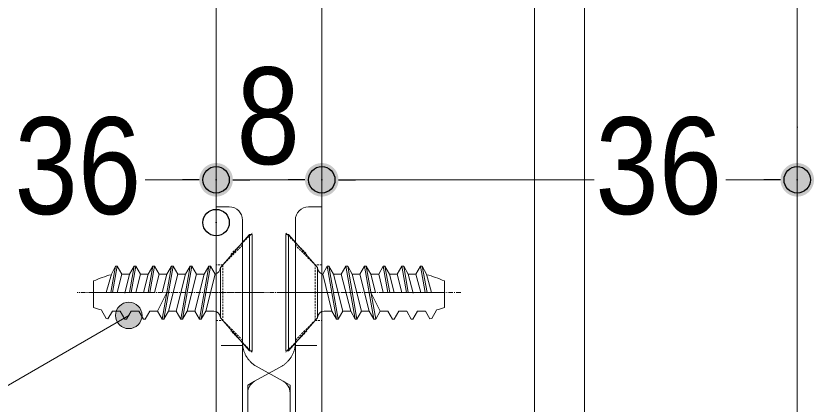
# Model space of a CAD drawing. Units: millimetres, scale not verified. Extents: x -6062 to 6062, y -3045 to 3045.
# Drawn here: x 794.9 to 1097, y 335.3 to 482.3 of the extents above; entities that cross this region are included whole.
import ezdxf
from ezdxf.enums import TextEntityAlignment as Align

# ---------------------------------------------------------------- set-up
doc = ezdxf.new("R2010")
doc.units = ezdxf.units.MM
doc.header["$LTSCALE"] = 20
doc.header["$PDMODE"] = 32
doc.header["$PDSIZE"] = 10
doc.linetypes.add('USER1', pattern=[1.11, 0.71, -0.4])
doc.linetypes.add('USER3', pattern=[2.91, 1.76, -0.4, 0.35, -0.4])
for name, color, linetype, lineweight in [('0-0_2寸法-3', 7, 'Continuous', 15), ('0-1_2寸法-1', 7, 'Continuous', 15), ('0-2_0', 7, 'Continuous', 25), ('0-4_2寸法-2', 7, 'Continuous', 15), ('0-6_3一般', 7, 'Continuous', 15)]:
    doc.layers.add(name, color=color, linetype=linetype, lineweight=lineweight)
doc.layers.add('0-3_Defpoints', color=7, linetype='Continuous')
doc.styles.add('ＭＳ Ｐゴシック', font='')
doc.styles.get('ＭＳ Ｐゴシック').set_extended_font_data('MS PGothic')

# ---------------------------------------------------------------- blocks, each defined once
blk = doc.blocks.new('_Dot')
at = {"layer": '0-2_0'}
blk.add_line((-10, 0), (-20, 0), dxfattribs=at)
for points in [[(0, 0), (-4.26, 9.05), (-3.09, 9.51)], [(0, 0), (-3.09, 9.51), (-1.87, 9.82)], [(0, 0), (-1.87, 9.82), (-0.63, 9.98)], [(0, 0), (-0.63, 9.98), (0.63, 9.98)], [(0, 0), (0.63, 9.98), (1.87, 9.82)], [(0, 0), (1.87, 9.82), (3.09, 9.51)], [(0, 0), (3.09, 9.51), (4.26, 9.05)], [(0, 0), (-9.3, 3.68), (-8.76, 4.82)], [(0, 0), (-8.76, 4.82), (-8.09, 5.88)], [(0, 0), (-8.09, 5.88), (-7.29, 6.85)], [(0, 0), (-7.29, 6.85), (-6.37, 7.71)], [(0, 0), (-6.37, 7.71), (-5.36, 8.44)], [(0, 0), (-5.36, 8.44), (-4.26, 9.05)], [(0, 0), (4.26, 9.05), (5.36, 8.44)], [(0, 0), (5.36, 8.44), (6.37, 7.71)], [(0, 0), (6.37, 7.71), (7.29, 6.85)], [(0, 0), (7.29, 6.85), (8.09, 5.88)], [(0, 0), (8.09, 5.88), (8.76, 4.82)], [(0, 0), (8.76, 4.82), (9.3, 3.68)], [(0, 0), (-10, 0), (-9.92, 1.25)], [(0, 0), (-9.92, -1.25), (-10, 0)], [(0, 0), (-9.92, 1.25), (-9.69, 2.49)], [(0, 0), (-9.69, -2.49), (-9.92, -1.25)], [(0, 0), (-9.69, 2.49), (-9.3, 3.68)], [(0, 0), (-9.3, -3.68), (-9.69, -2.49)], [(0, 0), (-8.76, -4.82), (-9.3, -3.68)], [(0, 0), (-8.09, -5.88), (-8.76, -4.82)], [(0, 0), (-7.29, -6.85), (-8.09, -5.88)], [(0, 0), (-6.37, -7.71), (-7.29, -6.85)], [(0, 0), (-5.36, -8.44), (-6.37, -7.71)], [(0, 0), (-4.26, -9.05), (-5.36, -8.44)], [(0, 0), (-3.09, -9.51), (-4.26, -9.05)], [(0, 0), (-1.87, -9.82), (-3.09, -9.51)], [(0, 0), (-0.63, -9.98), (-1.87, -9.82)], [(0, 0), (0.63, -9.98), (-0.63, -9.98)], [(0, 0), (9.3, 3.68), (9.69, 2.49)], [(0, 0), (9.69, 2.49), (9.92, 1.25)], [(0, 0), (9.92, 1.25), (10, 0)], [(0, 0), (1.87, -9.82), (0.63, -9.98)], [(0, 0), (3.09, -9.51), (1.87, -9.82)], [(0, 0), (4.26, -9.05), (3.09, -9.51)], [(0, 0), (5.36, -8.44), (4.26, -9.05)], [(0, 0), (6.37, -7.71), (5.36, -8.44)], [(0, 0), (7.29, -6.85), (6.37, -7.71)], [(0, 0), (8.09, -5.88), (7.29, -6.85)], [(0, 0), (8.76, -4.82), (8.09, -5.88)], [(0, 0), (9.3, -3.68), (8.76, -4.82)], [(0, 0), (9.69, -2.49), (9.3, -3.68)], [(0, 0), (9.92, -1.25), (9.69, -2.49)], [(0, 0), (10, 0), (9.92, -1.25)]]:
    blk.add_solid(points, dxfattribs=at)
blk = doc.blocks.new('グループ-9')
at = {"layer": '0-6_3一般'}
blk.add_line((53163.7, 15950), (53163.7, -38750), dxfattribs=at)
blk = doc.blocks.new('グループ-15')
at = {"layer": '0-6_3一般'}
for p, q in [((55573.7, 12900), (55573.7, -35904.9)), ((55953.7, -35904.9), (55953.7, 12900))]:
    blk.add_line(p, q, dxfattribs=at)
blk.add_lwpolyline([(57563.7, 15950), (57563.7, -38750), (53963.7, -38750), (53963.7, 15950)], close=True, dxfattribs=at)
blk = doc.blocks.new('グループ-16')
at = {"layer": '0-6_3一般'}
for name in ['グループ-9', 'グループ-15']:
    blk.add_blockref(name, (0, 0), dxfattribs=at)
blk = doc.blocks.new('グループ-17')
at = {"layer": '0-6_3一般'}
for p, q in [((53163.7, 8150), (53163.7, 3750)), ((53963.7, 3750), (53963.7, 8150)), ((53415.7, 7990), (53195.7, 7740)), ((53415.7, 7990), (53415.7, 7110)), ((53415.7, 7990), (53435.7, 7990)), ((53435.7, 7990), (53435.7, 7110)), ((53691.7, 7990), (53711.7, 7990)), ((53691.7, 7110), (53691.7, 7990)), ((53931.7, 7740), (53711.7, 7990)), ((53711.7, 7110), (53711.7, 7990)), ((52366.6, 7550), (52402.3, 7750)), ((52402.3, 7750), (52370.6, 7690)), ((52415.7, 7750), (52380.1, 7550)), ((52402.3, 7750), (52415.7, 7750)), ((52543.7, 7750), (52508.3, 7550)), ((52521.7, 7550), (52557, 7750)), ((52685, 7750), (52649.7, 7550)), ((52650.4, 7690), (52685, 7750)), ((52663, 7550), (52698.3, 7750)), ((52685, 7750), (52698.3, 7750)), ((52733, 7690), (52698.3, 7750)), ((52769, 7350), (52839.7, 7750)), ((52826.3, 7750), (52839.7, 7750)), ((52910.3, 7350), (52981, 7750)), ((52967.7, 7750), (52981, 7750)), ((53051.7, 7350), (53122.3, 7750)), ((53109, 7750), (53122.3, 7750)), ((53195.7, 7360), (53195.7, 7740)), ((53931.7, 7740), (53931.7, 7360)), ((54005, 7750), (54018.3, 7750)), ((54005, 7750), (54075.7, 7350)), ((54146.3, 7750), (54159.7, 7750)), ((54146.3, 7750), (54217, 7350)), ((54287.7, 7750), (54301, 7750)), ((54287.7, 7750), (54358.3, 7350)), ((54429, 7750), (54394.4, 7690)), ((54429, 7750), (54464.3, 7550)), ((54429, 7750), (54442.3, 7750)), ((54477.7, 7550), (54442.3, 7750)), ((54442.3, 7750), (54477, 7690)), ((54570.3, 7750), (54605.7, 7550)), ((54619, 7550), (54583.7, 7750)), ((54747.2, 7550), (54711.7, 7750)), ((54711.7, 7750), (54725, 7750)), ((54725, 7750), (54760.7, 7550)), ((54756.8, 7690), (54725, 7750)), ((52370.6, 7690), (52331.9, 7550)), ((52450.3, 7690), (52509, 7690)), ((52509, 7690), (52472.5, 7545.4)), ((52591.6, 7690), (52650.4, 7690)), ((52650.4, 7690), (52615, 7550)), ((52697.6, 7550), (52733, 7690)), ((52733, 7690), (52791.7, 7690)), ((52791.7, 7690), (52756.4, 7550)), ((52933, 7690), (52862.4, 7410)), ((52874.3, 7690), (52933, 7690)), ((53074.4, 7690), (53003.7, 7410)), ((53074.4, 7690), (53015.6, 7690)), ((54123.6, 7410), (54053, 7690)), ((54111.7, 7690), (54053, 7690)), ((54265, 7410), (54194.3, 7690)), ((54194.3, 7690), (54253, 7690)), ((54371, 7550), (54335.6, 7690)), ((54335.6, 7690), (54394.4, 7690)), ((54394.4, 7690), (54429.7, 7550)), ((54512.3, 7550), (54477, 7690)), ((54477, 7690), (54535.7, 7690)), ((54654.8, 7545.4), (54618.3, 7690)), ((54618.3, 7690), (54677, 7690)), ((54795.4, 7550), (54756.8, 7690)), ((52235.7, 7638.4), (52235.7, 7438.4)), ((54891.7, 7438.4), (54891.7, 7638.4)), ((52235.7, 7550), (52697.6, 7550)), ((52721, 7410), (52791, 7550)), ((54336.3, 7550), (54406.3, 7410)), ((54429.7, 7550), (54891.7, 7550)), ((52295.2, 7417.2), (52331.7, 7354.1)), ((52345, 7352.2), (52378.4, 7410)), ((52438.4, 7410), (52378.4, 7410)), ((52438.4, 7410), (52473, 7350)), ((52486.3, 7350), (52521, 7410)), ((52579.7, 7410), (52519.7, 7410)), ((52721, 7410), (52661.1, 7410)), ((52721, 7410), (52755.7, 7350)), ((52769, 7350), (52803.6, 7410)), ((52862.4, 7410), (52803.6, 7410)), ((52862.4, 7410), (52897, 7350)), ((52910.3, 7350), (52945, 7410)), ((52945, 7410), (53003.7, 7410)), ((53003.7, 7410), (53038.3, 7350)), ((53051.7, 7350), (53086.3, 7410)), ((53145.7, 7410), (53086.3, 7410)), ((54041, 7410), (53981.7, 7410)), ((54041, 7410), (54075.7, 7350)), ((54089, 7350), (54123.6, 7410)), ((54123.6, 7410), (54182.4, 7410)), ((54182.4, 7410), (54217, 7350)), ((54230.3, 7350), (54265, 7410)), ((54323.7, 7410), (54265, 7410)), ((54323.7, 7410), (54358.3, 7350)), ((54371.7, 7350), (54406.3, 7410)), ((54466.3, 7410), (54406.3, 7410)), ((54607.6, 7410), (54547.6, 7410)), ((54606.4, 7410), (54641, 7350)), ((54654.3, 7350), (54689, 7410)), ((54748.9, 7410), (54689, 7410)), ((54748.9, 7410), (54782.3, 7352.2)), ((54795.7, 7354.1), (54832.1, 7417.2)), ((52331.7, 7354.1), (52345, 7352.2)), ((52755.7, 7350), (52769, 7350)), ((52897, 7350), (52910.3, 7350)), ((53038.3, 7350), (53051.7, 7350)), ((53195.7, 7360), (53415.7, 7110)), ((53711.7, 7110), (53931.7, 7360)), ((54075.7, 7350), (54089, 7350)), ((54217, 7350), (54230.3, 7350)), ((54358.3, 7350), (54371.7, 7350)), ((54782.3, 7352.2), (54795.7, 7354.1)), ((53263.7, 7150), (53202, 7150)), ((53363.8, 7162.4), (53363.7, 7167.7)), ((53763.5, 7162.4), (53763.7, 7167.7)), ((53925.3, 7150), (53863.7, 7150)), ((53415.7, 7110), (53435.7, 7110)), ((53691.7, 7110), (53711.7, 7110)), ((53455.1, 6878.6), (53615.1, 6967.5)), ((53466.5, 6992.8), (53512.2, 6967.5)), ((53512.2, 6967.5), (53672.2, 6878.6)), ((53615.1, 6967.5), (53660.8, 6992.8)), ((53403.7, 6850), (53455.1, 6878.6)), ((53403.7, 6752.3), (53403.7, 6850)), ((53672.2, 6878.6), (53723.7, 6850)), ((53723.7, 6850), (53723.7, 6752.3)), ((53403.7, 6752.3), (53403.7, 6791.2)), ((53723.7, 6791.2), (53723.7, 6752.3)), ((53403.7, 5147.7), (53403.7, 6752.3)), ((53723.7, 6752.3), (53723.7, 5147.7))]:
    blk.add_line(p, q, dxfattribs=at)
at = {"layer": '0-6_3一般', "linetype": 'USER1'}
for p, q in [((53275.7, 7840), (53435.7, 8000)), ((53691.7, 8000), (53851.7, 7840)), ((53363.7, 7910), (53213.7, 7760)), ((53913.7, 7760), (53763.7, 7910)), ((53213.7, 7760), (53163.7, 7760)), ((53963.7, 7760), (53913.7, 7760)), ((53163.7, 7340), (53213.7, 7340)), ((53213.7, 7340), (53363.7, 7190)), ((53763.7, 7190), (53913.7, 7340)), ((53913.7, 7340), (53963.7, 7340)), ((53435.7, 7100), (53275.7, 7260)), ((53851.7, 7260), (53691.7, 7100))]:
    blk.add_line(p, q, dxfattribs=at)
at = {"layer": '0-6_3一般', "linetype": 'USER3'}
for p, q in [((53455.7, 7550), (52112, 7550)), ((53088.7, 7550), (53451.7, 7550)), ((53145.5, 7550), (53560.5, 7550)), ((53504, 7550), (53455.7, 7550)), ((53566.8, 7550), (53981.8, 7550)), ((53671.7, 7550), (53623.3, 7550)), ((55015.3, 7550), (53671.7, 7550)), ((53675.7, 7550), (54038.7, 7550))]:
    blk.add_line(p, q, dxfattribs=at)
at = {"layer": '0-6_3一般'}
for points in [[(53163.7, 8150), (53163.7, 8200), (53263.7, 8200)], [(53863.7, 8200), (53963.7, 8200), (53963.7, 8150)], [(53363.7, 8100), (53363.7, 7150), (53263.7, 7150)], [(53863.7, 7150), (53763.7, 7150), (53763.7, 8100)], [(52414.3, 7550), (52450.3, 7690), (52415.7, 7750)], [(52509, 7690), (52543.7, 7750), (52557, 7750)], [(52556.3, 7550), (52591.6, 7690), (52557, 7750)], [(52791.7, 7690), (52826.3, 7750), (52755.7, 7350)], [(52803.6, 7410), (52874.3, 7690), (52839.7, 7750)], [(52933, 7690), (52967.7, 7750), (52897, 7350)], [(52945, 7410), (53015.6, 7690), (52981, 7750)], [(53074.4, 7690), (53109, 7750), (53038.3, 7350)], [(53086.3, 7410), (53157, 7690), (53122.3, 7750)], [(54005, 7750), (53970.4, 7690), (54041, 7410)], [(54089, 7350), (54018.3, 7750), (54053, 7690)], [(54146.3, 7750), (54111.7, 7690), (54182.4, 7410)], [(54230.3, 7350), (54159.7, 7750), (54194.3, 7690)], [(54287.7, 7750), (54253, 7690), (54323.7, 7410)], [(54371.7, 7350), (54301, 7750), (54335.6, 7690)], [(54570.3, 7750), (54535.7, 7690), (54571, 7550)], [(54570.3, 7750), (54583.7, 7750), (54618.3, 7690)], [(54711.7, 7750), (54677, 7690), (54713, 7550)], [(52438.4, 7410), (52473, 7350), (52486.3, 7350)], [(52579.7, 7410), (52614.3, 7350), (52627.7, 7350), (52662.3, 7410)], [(54465, 7410), (54499.7, 7350), (54513, 7350), (54547.6, 7410)], [(54641, 7350), (54654.3, 7350), (54689, 7410)], [(53263.7, 4750), (53363.7, 4750), (53363.7, 7150)], [(53466.5, 6992.8), (53462, 6995.6), (53457.5, 6998.4), (53453.2, 7001.4), (53448.9, 7004.4), (53444.7, 7007.6), (53440.6, 7010.9), (53436.6, 7014.2), (53432.7, 7017.7), (53428.9, 7021.2), (53425.1, 7024.9), (53421.5, 7028.7), (53417.9, 7032.5), (53414.4, 7036.5), (53411.1, 7040.6), (53407.8, 7044.8), (53404.6, 7049), (53401.4, 7053.4), (53398.4, 7057.9), (53395.5, 7062.5), (53392.6, 7067.2), (53389.9, 7071.9), (53387.3, 7076.7), (53384.8, 7081.5), (53382.5, 7086.3), (53380.3, 7091.2), (53378.2, 7096.1), (53376.3, 7101), (53374.5, 7106), (53372.9, 7111), (53371.4, 7116), (53370, 7121), (53368.7, 7126.1), (53367.6, 7131.2), (53366.7, 7136.3), (53365.8, 7141.5), (53365.1, 7146.6), (53364.5, 7151.9), (53364.1, 7157.1), (53363.8, 7162.4)], [(53660.8, 6992.8), (53665.3, 6995.6), (53669.8, 6998.4), (53674.2, 7001.4), (53678.4, 7004.4), (53682.6, 7007.6), (53686.7, 7010.9), (53690.7, 7014.2), (53694.6, 7017.7), (53698.5, 7021.2), (53702.2, 7024.9), (53705.9, 7028.7), (53709.4, 7032.5), (53712.9, 7036.5), (53716.3, 7040.6), (53719.6, 7044.8), (53722.8, 7049), (53725.9, 7053.4), (53728.9, 7057.9), (53731.9, 7062.5), (53734.7, 7067.2), (53737.5, 7071.9), (53740.1, 7076.7), (53742.5, 7081.5), (53744.8, 7086.3), (53747, 7091.2), (53749.1, 7096.1), (53751, 7101), (53752.8, 7106), (53754.5, 7111), (53756, 7116), (53757.4, 7121), (53758.6, 7126.1), (53759.7, 7131.2), (53760.7, 7136.3), (53761.5, 7141.5), (53762.2, 7146.6), (53762.8, 7151.9), (53763.2, 7157.1), (53763.5, 7162.4)], [(53763.7, 7150), (53763.7, 4750), (53863.7, 4750)]]:
    blk.add_lwpolyline(points, dxfattribs=at)
at = {"layer": '0-6_3一般', "linetype": 'USER1'}
for points in [[(53213.7, 7760), (53213.7, 7550), (53213.7, 7340)], [(53913.7, 7340), (53913.7, 7550), (53913.7, 7760)]]:
    blk.add_lwpolyline(points, dxfattribs=at)
at = {"layer": '0-6_3一般'}
for centre, radius, start, end in [((53263.7, 8100), 100, 0, 90), ((53863.7, 8100), 100, 90, 180), ((53145.7, 7740), 50, 282.29326, 0), ((53981.7, 7740), 50, 180, 257.70674), ((52605.7, 6814.3), 903.4, 105.1526, 114.17755), ((54521.7, 6814.3), 903.4, 65.82245, 74.8474), ((52383.8, 7810), 400, 248.26794, 257.31783), ((54743.6, 7810), 400, 282.68217, 291.73206), ((53145.7, 7360), 50, 0, 90), ((53981.7, 7360), 50, 90, 180), ((53503.7, 6791.2), 100, 119.0546, 180), ((53623.7, 6791.2), 100, 0, 60.9454)]:
    blk.add_arc(centre, radius, start, end, dxfattribs=at)
blk = doc.blocks.new('グループ-18')
at = {"layer": '0-6_3一般'}
for name in ['グループ-16', 'グループ-17']:
    blk.add_blockref(name, (0, 0), dxfattribs=at)

msp = doc.modelspace()

# ---------------------------------------------------------------- hatches: boundary and pattern name
at = {"layer": '0-0_2寸法-3'}
msp.add_hatch(color=256, dxfattribs=at).paths.add_polyline_path([(842.62, 368.89, 1), (832.61, 368.89, 1)])

# ---------------------------------------------------------------- linework, layer by layer
msp.add_lwpolyline([(837.62, 368.89), (628.43, 247.73), (342.13, 247.73)], dxfattribs=at)
msp.add_circle((837.62, 368.89), 5.01, dxfattribs=at)
at = {"layer": '0-1_2寸法-1'}
for p, q in [((870.68, 440.25), (870.88, 440.25)), ((910.68, 440.25), (910.88, 440.25)), ((883.4, 420.25), (897.97, 420.25))]:
    msp.add_line(p, q, dxfattribs=at)
at = {"layer": '0-3_Defpoints'}
for p in [(870.68, 420.25), (910.68, 420.25), (1090.68, 420.25), (870.68, 404.06)]:
    msp.add_point(p, dxfattribs=at)
at = {"layer": '0-4_2寸法-2'}
for p, q in [((870.68, 424.06), (870.68, 440.25)), ((910.68, 440.25), (910.88, 440.25)), ((1090.68, 440.25), (1090.88, 440.25)), ((857.97, 420.25), (843.79, 420.25)), ((923.4, 420.25), (1013.76, 420.25)), ((1077.97, 420.25), (1063.69, 420.25))]:
    msp.add_line(p, q, dxfattribs=at)

# ---------------------------------------------------------------- block references
at = {"layer": '0-1_2寸法-1', "xscale": 0.6356201, "yscale": 0.6356201, "rotation": 180}
msp.add_blockref('_Dot', (870.68, 420.25), dxfattribs=at)
at = {"layer": '0-1_2寸法-1', "xscale": 0.6356201, "yscale": 0.6356201}
msp.add_blockref('_Dot', (910.68, 420.25), dxfattribs=at)
at = {"layer": '0-4_2寸法-2', "xscale": 0.6356201, "yscale": 0.6356201}
for p in [(870.68, 420.25), (1090.68, 420.25)]:
    msp.add_blockref('_Dot', p, dxfattribs=at)
at = {"layer": '0-4_2寸法-2', "xscale": 0.6356201, "yscale": 0.6356201, "rotation": 180}
msp.add_blockref('_Dot', (910.68, 420.25), dxfattribs=at)
at = {"layer": '0-6_3一般', "xscale": 0.05, "yscale": 0.05}
msp.add_blockref('グループ-18', (-1787.5, 0), dxfattribs=at)

# ---------------------------------------------------------------- texts
at = {"layer": '0-1_2寸法-1', "style": 'ＭＳ Ｐゴシック', "width": 0.9}
msp.add_text('8', height=36.66, dxfattribs=at).set_placement((878.39, 415.19), align=Align.BOTTOM_LEFT)
at = {"layer": '0-4_2寸法-2', "style": 'ＭＳ Ｐゴシック', "width": 0.9}
for p in [(794.33, 396.28), (1014.24, 396.28)]:
    msp.add_text('36', height=36.66, dxfattribs=at).set_placement(p, align=Align.BOTTOM_LEFT)

doc.saveas('drawing.dxf')
